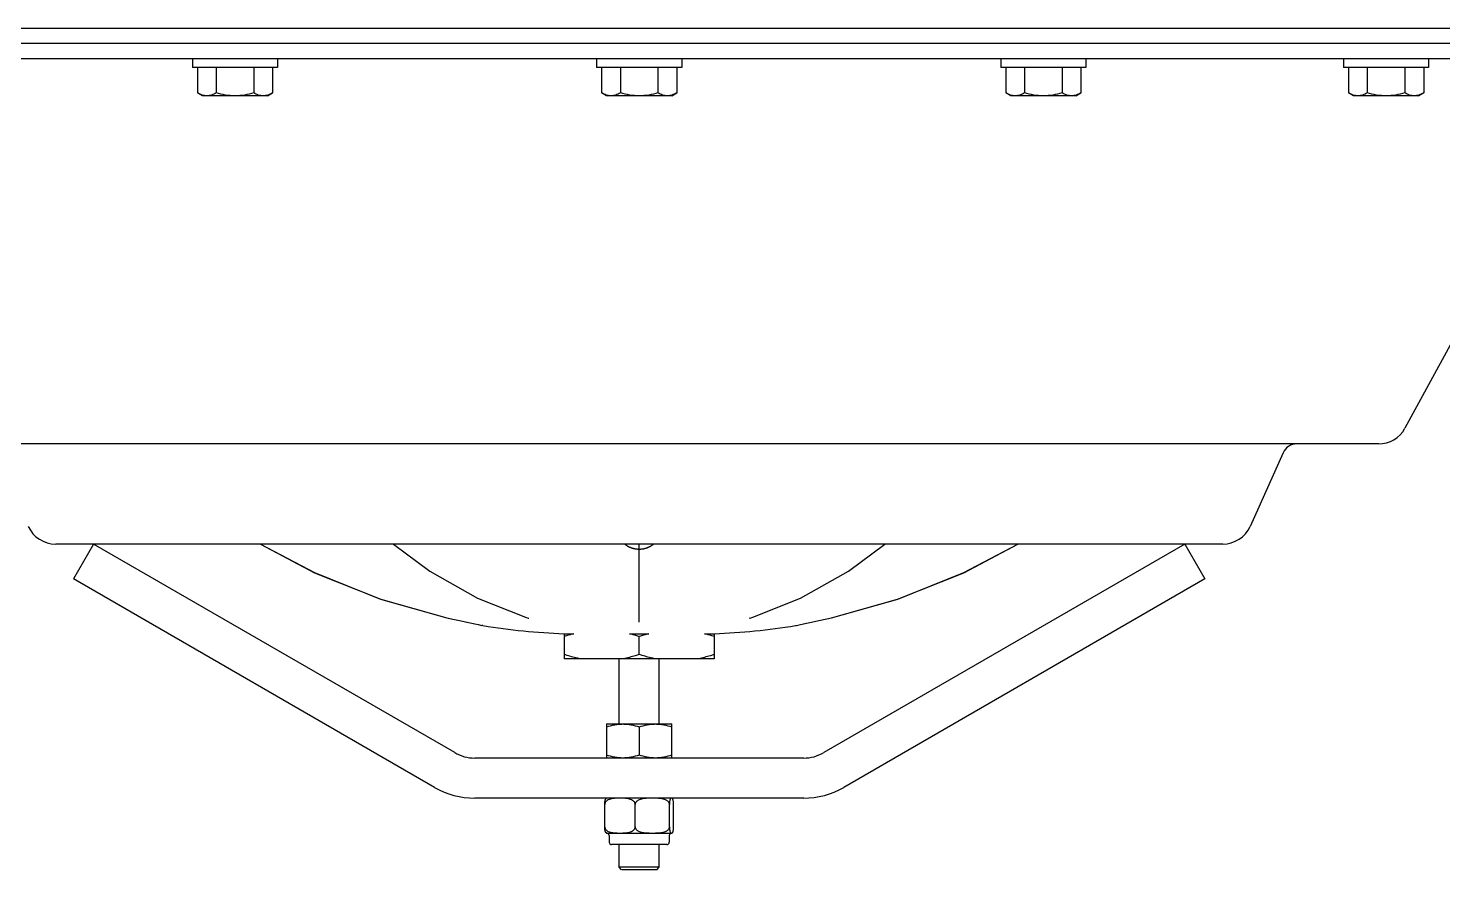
# Model space of a CAD drawing. Header units: millimetres. Extents: x 7589 to 12925, y 625 to 5429.
# Drawn here: x 10928 to 11210.5, y 1612.1 to 1780.2 of the extents above; entities that cross this region are included whole.
import ezdxf

# ---------------------------------------------------------------- set-up
doc = ezdxf.new("R2010")
doc.units = ezdxf.units.MM
doc.header["$LTSCALE"] = 307.34
doc.layers.get('0').update_dxf_attribs({"linetype": 'CONTINUOUS'})
doc.layers.add('02___PRT_ALL_AXES', color=7, linetype='CONTINUOUS')
doc.layers.add('03___PRT_ALL_CURVES', color=7, linetype='CONTINUOUS')

msp = doc.modelspace()

# ---------------------------------------------------------------- linework, layer by layer
at = {"color": 0}
msp.add_line((10830.03798, 1780.15493), (11050.03798, 1780.15493), dxfattribs=at)
msp.add_line((10830.03798, 1780.15493), (11050.03798, 1780.15493), dxfattribs=at)
at = {"color": 0, "linetype": 'Continuous'}
for p, q in [((10961.78622, 1772.35493), (10961.78622, 1767.25549)), ((10965.53891, 1772.35493), (10965.53891, 1767.25549)), ((10973.04446, 1772.35493), (10973.04446, 1767.25549)), ((10976.79733, 1772.35493), (10976.79733, 1767.25549)), ((11042.53242, 1772.35493), (11042.53242, 1767.25549)), ((11046.28511, 1772.35493), (11046.28511, 1767.25549)), ((11053.79067, 1772.35493), (11053.79067, 1767.25549)), ((11057.54353, 1772.35493), (11057.54353, 1767.25549)), ((11123.27863, 1772.35493), (11123.27863, 1767.25549)), ((11127.03132, 1772.35493), (11127.03132, 1767.25549)), ((11134.53687, 1772.35493), (11134.53687, 1767.25549)), ((11138.28973, 1772.35493), (11138.28973, 1767.25549)), ((11191.73195, 1772.35493), (11191.73195, 1767.25549)), ((11195.48465, 1772.35493), (11195.48465, 1767.25549)), ((11202.9902, 1772.35493), (11202.9902, 1767.25549)), ((11206.74306, 1772.35493), (11206.74306, 1767.25549)), ((10962.79177, 1766.67493), (10961.78627, 1767.25545)), ((10975.79177, 1766.67493), (10962.79177, 1766.67493)), ((10975.79177, 1766.67493), (10976.79727, 1767.25545)), ((11043.53798, 1766.67493), (11042.53248, 1767.25545)), ((11056.53798, 1766.67493), (11043.53798, 1766.67493)), ((11056.53798, 1766.67493), (11057.54347, 1767.25545)), ((11124.28418, 1766.67493), (11123.27868, 1767.25545)), ((11137.28418, 1766.67493), (11124.28418, 1766.67493)), ((11137.28418, 1766.67493), (11138.28968, 1767.25545)), ((11192.73751, 1766.67493), (11191.73201, 1767.25545)), ((11205.73751, 1766.67493), (11192.73751, 1766.67493)), ((11205.73751, 1766.67493), (11206.743, 1767.25545)), ((10941.03798, 1677.15493), (10937.03798, 1670.22673)), ((11013.18157, 1635.50281), (10941.03798, 1677.15493)), ((10974.40559, 1677.15493), (10985.20905, 1671.43194)), ((11159.03798, 1677.15493), (11086.89438, 1635.50281)), ((11159.03798, 1677.15493), (11163.03798, 1670.22673)), ((11009.18157, 1628.5746), (10937.03798, 1670.22673)), ((11163.03798, 1670.22673), (11090.89438, 1628.5746)), ((11088.44395, 1662.44722), (11101.6895, 1666.16319)), ((11011.63196, 1662.44714), (11012.53482, 1662.24502)), ((11015.60416, 1661.56996), (11016.96613, 1661.27754)), ((11027.35736, 1662.55993), (11027.35695, 1662.56006)), ((11083.15021, 1661.28621), (11084.4718, 1661.56996)), ((11016.86349, 1661.2994), (11017.90362, 1661.07909)), ((11017.90362, 1661.07909), (11018.63476, 1660.92596)), ((11018.83148, 1660.8895), (11018.63476, 1660.92596)), ((11035.03798, 1659.25493), (11035.03798, 1654.25493)), ((11035.03798, 1659.25493), (11036.96848, 1659.25493)), ((11048.10747, 1659.25493), (11051.96848, 1659.25493)), ((11050.03798, 1655.12095), (11050.03798, 1658.67758)), ((11063.10747, 1659.25493), (11065.03798, 1659.25493)), ((11065.03798, 1659.25493), (11065.03798, 1654.25493)), ((11081.24447, 1660.8895), (11081.44119, 1660.92596)), ((11081.44119, 1660.92596), (11082.25342, 1661.09617)), ((11082.25342, 1661.09617), (11083.21247, 1661.2994)), ((11065.03798, 1654.25493), (11035.03798, 1654.25493)), ((11043.54122, 1641.23101), (11043.53798, 1641.22913)), ((11043.53798, 1641.22913), (11043.53798, 1634.43289)), ((11043.54122, 1641.23101), (11056.53473, 1641.23101)), ((11050.03798, 1640.64858), (11050.03798, 1635.01344)), ((11056.53473, 1641.23101), (11056.53798, 1641.22913)), ((11056.53798, 1634.43289), (11056.53798, 1641.22913)), ((11082.89438, 1634.43101), (11017.18157, 1634.43101)), ((11082.89438, 1626.43101), (11017.18157, 1626.43101)), ((11055.53798, 1617.13101), (11044.53798, 1617.13101)), ((11046.53798, 1612.13101), (11046.03798, 1612.63101)), ((11054.03798, 1612.63101), (11046.03798, 1612.63101)), ((11053.5378, 1612.13101), (11046.53821, 1612.13101)), ((11053.53798, 1612.13101), (11054.03798, 1612.63101))]:
    msp.add_line(p, q, dxfattribs=at)
for points in [[(10974.40504, 1677.15493), (10985.17161, 1671.44933), (10998.38645, 1666.16319), (11011.63201, 1662.44722)], [(11000.97809, 1677.15493), (11008.18863, 1671.75877), (11017.76924, 1666.35488), (11027.35739, 1662.56001)], [(11072.71861, 1662.56003), (11082.28422, 1666.34417), (11091.86175, 1671.74202), (11099.09729, 1677.15493)], [(11088.44397, 1662.44723), (11101.65036, 1666.14997), (11114.86691, 1671.43194), (11125.67036, 1677.15493)], [(11101.6895, 1666.16319), (11114.90434, 1671.44933), (11125.67091, 1677.15493)], [(10985.20905, 1671.43194), (10998.42559, 1666.14997), (11011.63198, 1662.44723)], [(11011.63199, 1662.44714), (11012.49457, 1662.25411), (11014.14964, 1661.8873), (11015.68269, 1661.55297)], [(11027.35695, 1662.56006), (11027.528, 1662.50438), (11027.8656, 1662.38316), (11027.9744, 1662.33832)], [(11072.12675, 1662.35273), (11072.08313, 1662.32997), (11072.20096, 1662.37945), (11072.54436, 1662.50316), (11072.71858, 1662.55992)], [(11084.4718, 1661.56996), (11085.94651, 1661.89174), (11087.54113, 1662.24502), (11088.444, 1662.44714)]]:
    msp.add_lwpolyline(points, dxfattribs=at)
for centre, radius, start, end in [((11040.03798, 1789.65493), 130.5, 260.6478545, 267.8041116), ((11060.03798, 1789.65493), 130.5, 272.1958884, 279.3521455), ((11017.18157, 1642.43101), 8, 240, 270), ((11082.89438, 1642.43101), 8, 270, 300), ((11017.18157, 1642.43101), 16, 240, 270), ((11082.89438, 1642.43101), 16, 270, 300), ((11043.53798, 1618.93101), 0.5, 0, 90), ((11056.53798, 1618.93101), 0.5, 90, 180), ((11044.53798, 1617.63101), 0.5, 180, 270), ((11055.53798, 1617.63101), 0.5, 270, 0)]:
    msp.add_arc(centre, radius, start, end, dxfattribs=at)
for points, knots in [([(10963.66256, 1766.67493), (10963.50342, 1766.67493), (10963.18143, 1766.70293), (10962.53804, 1766.86515), (10962.08078, 1767.08542), (10961.78627, 1767.25545)], [0, 0, 0, 0, 0.240594631, 0.485881976, 1, 1, 1, 1]), ([(10965.53891, 1767.25549), (10965.24441, 1767.08545), (10964.78709, 1766.86529), (10964.14371, 1766.70301), (10963.82171, 1766.67493), (10963.66256, 1766.67493)], [0, 0, 0, 0, 0.514108398, 0.759401562, 1, 1, 1, 1]), ([(10969.29169, 1766.67493), (10968.65731, 1766.67493), (10967.38665, 1766.7868), (10966.14863, 1767.07948), (10965.53891, 1767.25549)], [0, 0, 0, 0, 0.499908745, 1, 1, 1, 1]), ([(10973.04446, 1767.25549), (10972.43475, 1767.07948), (10971.19674, 1766.78667), (10969.92607, 1766.67493), (10969.29169, 1766.67493)], [0, 0, 0, 0, 0.500091423, 1, 1, 1, 1]), ([(10974.92089, 1766.67493), (10974.76174, 1766.67493), (10974.43972, 1766.70293), (10973.79628, 1766.86516), (10973.33899, 1767.08545), (10973.04446, 1767.25549)], [0, 0, 0, 0, 0.240595263, 0.485882957, 1, 1, 1, 1]), ([(10976.79733, 1767.25549), (10976.50281, 1767.08545), (10976.04547, 1766.86529), (10975.40207, 1766.70301), (10975.08005, 1766.67493), (10974.92089, 1766.67493)], [0, 0, 0, 0, 0.51410682, 0.759400505, 1, 1, 1, 1]), ([(11044.40877, 1766.67493), (11044.24963, 1766.67493), (11043.92763, 1766.70293), (11043.28424, 1766.86515), (11042.82698, 1767.08542), (11042.53248, 1767.25545)], [0, 0, 0, 0, 0.240594631, 0.485881976, 1, 1, 1, 1]), ([(11046.28511, 1767.25549), (11045.99062, 1767.08545), (11045.5333, 1766.86529), (11044.88992, 1766.70301), (11044.56791, 1766.67493), (11044.40877, 1766.67493)], [0, 0, 0, 0, 0.514108398, 0.759401562, 1, 1, 1, 1]), ([(11050.03789, 1766.67493), (11049.40351, 1766.67493), (11048.13286, 1766.7868), (11046.89483, 1767.07948), (11046.28511, 1767.25549)], [0, 0, 0, 0, 0.499908745, 1, 1, 1, 1]), ([(11053.79067, 1767.25549), (11053.18095, 1767.07948), (11051.94295, 1766.78667), (11050.67227, 1766.67493), (11050.03789, 1766.67493)], [0, 0, 0, 0, 0.500091423, 1, 1, 1, 1]), ([(11055.6671, 1766.67493), (11055.50795, 1766.67493), (11055.18593, 1766.70293), (11054.54249, 1766.86516), (11054.08519, 1767.08545), (11053.79067, 1767.25549)], [0, 0, 0, 0, 0.240595263, 0.485882957, 1, 1, 1, 1]), ([(11057.54353, 1767.25549), (11057.24902, 1767.08545), (11056.79168, 1766.86529), (11056.14827, 1766.70301), (11055.82625, 1766.67493), (11055.6671, 1766.67493)], [0, 0, 0, 0, 0.51410682, 0.759400505, 1, 1, 1, 1]), ([(11125.15497, 1766.67493), (11124.99583, 1766.67493), (11124.67384, 1766.70293), (11124.03044, 1766.86515), (11123.57318, 1767.08542), (11123.27868, 1767.25545)], [0, 0, 0, 0, 0.240594631, 0.485881976, 1, 1, 1, 1]), ([(11127.03132, 1767.25549), (11126.73682, 1767.08545), (11126.2795, 1766.86529), (11125.63612, 1766.70301), (11125.31412, 1766.67493), (11125.15497, 1766.67493)], [0, 0, 0, 0, 0.514108398, 0.759401562, 1, 1, 1, 1]), ([(11130.7841, 1766.67493), (11130.14972, 1766.67493), (11128.87906, 1766.7868), (11127.64103, 1767.07948), (11127.03132, 1767.25549)], [0, 0, 0, 0, 0.499908745, 1, 1, 1, 1]), ([(11134.53687, 1767.25549), (11133.92716, 1767.07948), (11132.68915, 1766.78667), (11131.41848, 1766.67493), (11130.7841, 1766.67493)], [0, 0, 0, 0, 0.500091423, 1, 1, 1, 1]), ([(11136.4133, 1766.67493), (11136.25415, 1766.67493), (11135.93213, 1766.70293), (11135.28869, 1766.86516), (11134.8314, 1767.08545), (11134.53687, 1767.25549)], [0, 0, 0, 0, 0.240595263, 0.485882957, 1, 1, 1, 1]), ([(11138.28973, 1767.25549), (11137.99522, 1767.08545), (11137.53788, 1766.86529), (11136.89447, 1766.70301), (11136.57246, 1766.67493), (11136.4133, 1766.67493)], [0, 0, 0, 0, 0.51410682, 0.759400505, 1, 1, 1, 1]), ([(11193.6083, 1766.67493), (11193.44916, 1766.67493), (11193.12717, 1766.70293), (11192.48377, 1766.86515), (11192.02651, 1767.08542), (11191.73201, 1767.25545)], [0, 0, 0, 0, 0.240594631, 0.485881976, 1, 1, 1, 1]), ([(11195.48465, 1767.25549), (11195.19015, 1767.08545), (11194.73283, 1766.86529), (11194.08945, 1766.70301), (11193.76744, 1766.67493), (11193.6083, 1766.67493)], [0, 0, 0, 0, 0.514108398, 0.759401562, 1, 1, 1, 1]), ([(11199.23742, 1766.67493), (11198.60304, 1766.67493), (11197.33239, 1766.7868), (11196.09436, 1767.07948), (11195.48465, 1767.25549)], [0, 0, 0, 0, 0.499908745, 1, 1, 1, 1]), ([(11202.9902, 1767.25549), (11202.38048, 1767.07948), (11201.14248, 1766.78667), (11199.8718, 1766.67493), (11199.23742, 1766.67493)], [0, 0, 0, 0, 0.500091423, 1, 1, 1, 1]), ([(11204.86663, 1766.67493), (11204.70748, 1766.67493), (11204.38546, 1766.70293), (11203.74202, 1766.86516), (11203.28472, 1767.08545), (11202.9902, 1767.25549)], [0, 0, 0, 0, 0.240595263, 0.485882957, 1, 1, 1, 1]), ([(11206.74306, 1767.25549), (11206.44855, 1767.08545), (11205.99121, 1766.86529), (11205.3478, 1766.70301), (11205.02578, 1766.67493), (11204.86663, 1766.67493)], [0, 0, 0, 0, 0.51410682, 0.759400505, 1, 1, 1, 1]), ([(11036.96848, 1659.25493), (11036.48151, 1659.127), (11035.8362, 1658.93906), (11035.19758, 1658.73078), (11035.03798, 1658.67758)], [0, 0, 0, 0, 0.74955242, 1, 1, 1, 1]), ([(11050.03798, 1658.67758), (11049.87838, 1658.73078), (11049.23975, 1658.93906), (11048.59444, 1659.127), (11048.10747, 1659.25493)], [0, 0, 0, 0, 0.250447569, 1, 1, 1, 1]), ([(11051.96848, 1659.25493), (11051.48151, 1659.127), (11050.83621, 1658.93901), (11050.19758, 1658.73078), (11050.03798, 1658.67758)], [0, 0, 0, 0, 0.749553147, 1, 1, 1, 1]), ([(11065.03798, 1658.67758), (11064.87838, 1658.73078), (11064.23975, 1658.93906), (11063.59444, 1659.127), (11063.10747, 1659.25493)], [0, 0, 0, 0, 0.250447534, 1, 1, 1, 1]), ([(11038.18294, 1654.25493), (11037.9176, 1654.31116), (11036.85732, 1654.55438), (11035.81254, 1654.86277), (11035.03798, 1655.12095)], [0, 0, 0, 0, 0.249361521, 1, 1, 1, 1]), ([(11050.03798, 1655.12095), (11049.77925, 1655.03471), (11048.74353, 1654.70278), (11047.69024, 1654.42387), (11046.89301, 1654.25493)], [0, 0, 0, 0, 0.250741125, 1, 1, 1, 1]), ([(11053.18294, 1654.25493), (11052.9176, 1654.31116), (11051.85732, 1654.55441), (11050.81254, 1654.86277), (11050.03798, 1655.12095)], [0, 0, 0, 0, 0.249361663, 1, 1, 1, 1]), ([(11065.03798, 1655.12095), (11064.77925, 1655.03471), (11063.74353, 1654.70279), (11062.69024, 1654.42387), (11061.89301, 1654.25493)], [0, 0, 0, 0, 0.250741097, 1, 1, 1, 1]), ([(11043.53798, 1640.64858), (11044.06366, 1640.8238), (11044.86743, 1641.04354), (11045.96204, 1641.20169), (11046.78796, 1641.24285), (11047.61387, 1641.20142), (11048.70847, 1641.04331), (11049.5123, 1640.8238), (11050.03798, 1640.64858)], [0, 0, 0, 0, 0.250796772, 0.375537258, 0.500001012, 0.624465396, 0.749205867, 1, 1, 1, 1]), ([(11050.03798, 1640.64858), (11050.56365, 1640.8238), (11051.36747, 1641.04336), (11052.46207, 1641.20148), (11053.28799, 1641.24285), (11054.11391, 1641.20163), (11055.20852, 1641.0435), (11056.0123, 1640.8238), (11056.53798, 1640.64858)], [0, 0, 0, 0, 0.250794808, 0.375535378, 0.499999673, 0.624463562, 0.749203982, 1, 1, 1, 1]), ([(11050.03798, 1635.01344), (11049.51228, 1634.83821), (11048.70861, 1634.61801), (11047.61391, 1634.46005), (11046.78798, 1634.41933), (11045.96204, 1634.46005), (11044.86734, 1634.61801), (11044.06367, 1634.83821), (11043.53798, 1635.01344)], [0, 0, 0, 0, 0.250798431, 0.375536975, 0.500000198, 0.62446327, 0.749201676, 1, 1, 1, 1]), ([(11056.53798, 1635.01344), (11056.01228, 1634.83821), (11055.20861, 1634.61801), (11054.11391, 1634.46005), (11053.28797, 1634.41933), (11052.46204, 1634.46006), (11051.36734, 1634.61801), (11050.56367, 1634.83821), (11050.03798, 1635.01344)], [0, 0, 0, 0, 0.250798567, 0.375537072, 0.500000182, 0.624463315, 0.749201744, 1, 1, 1, 1])]:
    msp.add_open_spline(points, degree=3, knots=knots, dxfattribs=at)
at = {"layer": '02___PRT_ALL_AXES', "color": 0, "linetype": 'Continuous'}
for p, q in [((10830.03798, 1780.15493), (11270.03798, 1780.15493)), ((10830.03338, 1777.15493), (11270.04258, 1777.15493)), ((10830.03338, 1774.15493), (11270.04258, 1774.15493)), ((10960.79177, 1774.15493), (10960.79177, 1772.35493)), ((10977.79177, 1772.35493), (10960.79177, 1772.35493)), ((10977.79177, 1774.15493), (10977.79177, 1772.35493)), ((11041.53798, 1774.15493), (11041.53798, 1772.35493)), ((11058.53798, 1772.35493), (11041.53798, 1772.35493)), ((11058.53798, 1774.15493), (11058.53798, 1772.35493)), ((11122.28418, 1774.15493), (11122.28418, 1772.35493)), ((11139.28418, 1772.35493), (11122.28418, 1772.35493)), ((11139.28418, 1774.15493), (11139.28418, 1772.35493)), ((11190.73751, 1774.15493), (11190.73751, 1772.35493)), ((11207.73751, 1772.35493), (11190.73751, 1772.35493)), ((11207.73751, 1774.15493), (11207.73751, 1772.35493)), ((11239.12281, 1766.67493), (11203.00226, 1700.28738)), ((11197.73186, 1697.15493), (10902.34409, 1697.15493)), ((11178.66268, 1695.38374), (11172.0685, 1680.6973)), ((11166.59492, 1677.15493), (10933.48104, 1677.15493)), ((11046.03798, 1641.23101), (11046.03798, 1654.25493)), ((11054.03798, 1641.23101), (11054.03798, 1654.25493)), ((11043.17154, 1620.68101), (11043.17154, 1625.18101)), ((11049.22946, 1620.68101), (11049.22946, 1625.18101)), ((11056.09589, 1620.68101), (11056.09589, 1625.18101)), ((11056.90441, 1620.68101), (11056.90441, 1625.18101)), ((11043.53798, 1619.43101), (11056.53798, 1619.43101)), ((11044.03798, 1618.93101), (11044.03798, 1617.63101)), ((11046.03798, 1612.63101), (11046.03798, 1617.13101)), ((11054.03798, 1612.63101), (11054.03798, 1617.13101)), ((11056.03798, 1618.93101), (11056.03798, 1617.63101))]:
    msp.add_line(p, q, dxfattribs=at)
for centre, radius, start, end in [((11197.73186, 1703.15493), 6, 270, 331.45), ((11181.39947, 1694.15493), 3, 90, 155.82), ((10933.48104, 1683.15493), 6, 204.18, 270), ((11166.59492, 1683.15493), 6, 270, 335.82), ((11043.78242, 1625.18101), 1.25, 90, 103.0612958), ((11043.78242, 1620.68101), 1.25, 256.9387042, 270), ((11056.29353, 1620.68101), 1.25, 270, 281.1685796)]:
    msp.add_arc(centre, radius, start, end, dxfattribs=at)
for points, knots in [([(11049.22946, 1625.18101), (11049.22946, 1625.26855), (11049.19943, 1625.44113), (11049.08077, 1625.66573), (11048.91885, 1625.84531), (11048.67534, 1626.0292), (11048.33694, 1626.18516), (11047.91408, 1626.2952), (11047.48671, 1626.35711), (11047.05815, 1626.38939), (11046.62928, 1626.40412), (11046.20036, 1626.40827), (11045.77145, 1626.40412), (11045.34258, 1626.38938), (11044.91402, 1626.35708), (11044.48666, 1626.29515), (11044.06382, 1626.18507), (11043.72545, 1626.02909), (11043.482, 1625.84516), (11043.32013, 1625.6656), (11043.20154, 1625.44104), (11043.17154, 1625.26851), (11043.17154, 1625.18101)], [0, 0, 0, 0, 0.036710444, 0.071839235, 0.105212739, 0.137312624, 0.19925129, 0.259908867, 0.320088387, 0.380103143, 0.44006728, 0.500018749, 0.559970215, 0.61993433, 0.679948738, 0.740128008, 0.800784342, 0.862719864, 0.894815576, 0.928184537, 0.963303825, 1, 1, 1, 1]), ([(11043.17154, 1625.18101), (11043.17154, 1625.31882), (11043.17969, 1625.55704), (11043.2128, 1625.86075), (11043.25555, 1626.07043), (11043.30838, 1626.22859), (11043.37251, 1626.33485), (11043.44952, 1626.38366), (11043.48357, 1626.39488), (11043.49993, 1626.39867)], [0, 0, 0, 0, 0.312511756, 0.539785284, 0.692576924, 0.79586549, 0.919363518, 0.961908106, 1, 1, 1, 1]), ([(11056.09589, 1625.18101), (11056.09589, 1625.26887), (11056.06071, 1625.44445), (11055.92486, 1625.66873), (11055.7415, 1625.84712), (11055.46425, 1626.03119), (11055.0811, 1626.18595), (11054.60379, 1626.29538), (11054.12022, 1626.35714), (11053.63482, 1626.38938), (11053.14887, 1626.40412), (11052.66281, 1626.40826), (11052.17675, 1626.40412), (11051.6908, 1626.38941), (11051.2054, 1626.35715), (11050.72181, 1626.29543), (11050.2445, 1626.18603), (11049.86132, 1626.03129), (11049.58401, 1625.84725), (11049.40058, 1625.66885), (11049.26466, 1625.44454), (11049.22946, 1625.26889), (11049.22946, 1625.18101)], [0, 0, 0, 0, 0.033364563, 0.066116649, 0.098185813, 0.12976152, 0.191996057, 0.253772662, 0.315378798, 0.376927128, 0.438457642, 0.499983722, 0.561509834, 0.62304042, 0.684588538, 0.746195087, 0.807972004, 0.870208346, 0.901787571, 0.933863712, 0.966624754, 1, 1, 1, 1]), ([(11056.57602, 1626.39867), (11056.5542, 1626.40373), (11056.50943, 1626.40867), (11056.44139, 1626.40459), (11056.3704, 1626.38461), (11056.29648, 1626.33046), (11056.22656, 1626.21765), (11056.16214, 1626.01195), (11056.10856, 1625.65727), (11056.09589, 1625.36333), (11056.09589, 1625.18101)], [0, 0, 0, 0, 0.045534419, 0.090840744, 0.138035077, 0.19343471, 0.2726556, 0.403089618, 0.629364128, 1, 1, 1, 1]), ([(11056.90441, 1625.18101), (11056.90441, 1625.31882), (11056.89626, 1625.55704), (11056.86315, 1625.86075), (11056.8204, 1626.07043), (11056.76757, 1626.22859), (11056.70344, 1626.33485), (11056.62643, 1626.38366), (11056.59238, 1626.39488), (11056.57602, 1626.39867)], [0, 0, 0, 0, 0.312511756, 0.539785284, 0.692576924, 0.79586549, 0.919363518, 0.961908106, 1, 1, 1, 1]), ([(11043.49993, 1619.46334), (11043.48357, 1619.46713), (11043.44953, 1619.47836), (11043.37255, 1619.52713), (11043.30843, 1619.63334), (11043.25559, 1619.79144), (11043.21282, 1620.00113), (11043.17969, 1620.30489), (11043.17154, 1620.54317), (11043.17154, 1620.68101)], [0, 0, 0, 0, 0.038083153, 0.08061588, 0.204062104, 0.307302283, 0.46007348, 0.687427215, 1, 1, 1, 1]), ([(11043.17154, 1620.68101), (11043.17154, 1620.5935), (11043.20155, 1620.42096), (11043.32015, 1620.19639), (11043.48202, 1620.01683), (11043.72546, 1619.83292), (11044.06381, 1619.67696), (11044.4866, 1619.56688), (11044.91393, 1619.50494), (11045.34245, 1619.47265), (11045.77128, 1619.4579), (11046.20016, 1619.45375), (11046.62903, 1619.45789), (11047.05787, 1619.47261), (11047.48639, 1619.50488), (11047.91374, 1619.56675), (11048.3366, 1619.67674), (11048.67507, 1619.83265), (11048.91868, 1620.01655), (11049.0807, 1620.19618), (11049.19942, 1620.42085), (11049.22946, 1620.59347), (11049.22946, 1620.68101)], [0, 0, 0, 0, 0.036698502, 0.071821048, 0.105188765, 0.137282633, 0.199213005, 0.259864108, 0.320038013, 0.380047363, 0.440006216, 0.499952454, 0.559898732, 0.61985771, 0.679867056, 0.740041637, 0.800696352, 0.862641938, 0.89475339, 0.92814565, 0.96328869, 1, 1, 1, 1]), ([(11049.22946, 1620.68101), (11049.22946, 1620.59313), (11049.26465, 1620.41752), (11049.40054, 1620.19323), (11049.58393, 1620.01483), (11049.86121, 1619.83078), (11050.24438, 1619.67603), (11050.7217, 1619.56661), (11051.20528, 1619.50487), (11051.69069, 1619.47262), (11052.17665, 1619.4579), (11052.66271, 1619.45376), (11053.14878, 1619.4579), (11053.63474, 1619.47262), (11054.12014, 1619.50488), (11054.60373, 1619.56662), (11055.08105, 1619.67605), (11055.46421, 1619.83081), (11055.74148, 1620.01488), (11055.92485, 1620.19328), (11056.06071, 1620.41755), (11056.09589, 1620.59315), (11056.09589, 1620.68101)], [0, 0, 0, 0, 0.033370772, 0.066126801, 0.098199047, 0.129776366, 0.192012701, 0.253790261, 0.315397602, 0.376946621, 0.438477981, 0.500004805, 0.56153163, 0.623063028, 0.684612192, 0.746219456, 0.807997323, 0.870233828, 0.901810495, 0.933880945, 0.966634242, 1, 1, 1, 1]), ([(11056.09589, 1620.68101), (11056.09589, 1620.49871), (11056.10856, 1620.2048), (11056.16213, 1619.85015), (11056.22653, 1619.64444), (11056.29645, 1619.53159), (11056.37037, 1619.47741), (11056.44137, 1619.45743), (11056.50942, 1619.45335), (11056.5542, 1619.45829), (11056.57602, 1619.46334)], [0, 0, 0, 0, 0.370594724, 0.596829263, 0.727295709, 0.806540547, 0.861952657, 0.909151121, 0.954461893, 1, 1, 1, 1]), ([(11056.57602, 1619.46334), (11056.59238, 1619.46713), (11056.62642, 1619.47836), (11056.70341, 1619.52713), (11056.76752, 1619.63334), (11056.82037, 1619.79144), (11056.86313, 1620.00113), (11056.89626, 1620.30489), (11056.90441, 1620.54317), (11056.90441, 1620.68101)], [0, 0, 0, 0, 0.038083153, 0.08061588, 0.204062104, 0.307302283, 0.46007348, 0.687427215, 1, 1, 1, 1])]:
    msp.add_open_spline(points, degree=3, knots=knots, dxfattribs=at)
at = {"layer": '03___PRT_ALL_CURVES', "color": 0, "linetype": 'Continuous'}
msp.add_line((11050.03798, 1661.57195), (11050.03798, 1677.15422), dxfattribs=at)
msp.add_open_spline([(11047.18141, 1677.15441), (11047.23126, 1677.11914), (11047.30604, 1677.06623), (11047.40575, 1676.99569), (11047.48054, 1676.94278), (11047.55532, 1676.88987), (11047.61764, 1676.84578), (11047.66749, 1676.81051), (11047.69865, 1676.78846), (11047.72358, 1676.77083), (11047.74227, 1676.75759), (11047.75788, 1676.7466), (11047.76873, 1676.73883), (11047.77505, 1676.73451), (11047.77944, 1676.73092), (11047.78517, 1676.72869), (11047.79234, 1676.72525), (11047.80511, 1676.71944), (11047.82323, 1676.71103), (11047.84502, 1676.70099), (11047.87407, 1676.68758), (11047.91038, 1676.67082), (11047.96847, 1676.64401), (11048.04109, 1676.61049), (11048.12823, 1676.57027), (11048.21537, 1676.53005), (11048.28799, 1676.49654), (11048.34608, 1676.46973), (11048.38239, 1676.45297), (11048.41144, 1676.43956), (11048.43322, 1676.4295), (11048.45139, 1676.42116), (11048.46406, 1676.41522), (11048.47138, 1676.41198), (11048.47665, 1676.40912), (11048.48275, 1676.40791), (11048.4906, 1676.40573), (11048.50447, 1676.40217), (11048.52421, 1676.39694), (11048.54792, 1676.39073), (11048.57953, 1676.38243), (11048.61905, 1676.37206), (11048.68228, 1676.35547), (11048.76131, 1676.33473), (11048.85615, 1676.30984), (11048.95099, 1676.28495), (11049.03003, 1676.26421), (11049.09325, 1676.24762), (11049.13277, 1676.23725), (11049.16438, 1676.22896), (11049.18809, 1676.22272), (11049.20786, 1676.21758), (11049.22167, 1676.21387), (11049.22961, 1676.21192), (11049.23544, 1676.20999), (11049.24171, 1676.20983), (11049.24991, 1676.20899), (11049.26434, 1676.20782), (11049.28491, 1676.20599), (11049.30961, 1676.20386), (11049.34255, 1676.20099), (11049.38371, 1676.19742), (11049.44958, 1676.1917), (11049.53191, 1676.18456), (11049.63071, 1676.17598), (11049.72951, 1676.1674), (11049.81184, 1676.16025), (11049.8777, 1676.15454), (11049.91887, 1676.15096), (11049.9518, 1676.14811), (11049.9765, 1676.14595), (11049.99709, 1676.1442), (11050.01149, 1676.14288), (11050.01973, 1676.14228), (11050.0259, 1676.14137), (11050.03208, 1676.14225), (11050.04032, 1676.1428), (11050.05474, 1676.14406), (11050.07533, 1676.1457), (11050.10005, 1676.14773), (11050.133, 1676.15041), (11050.17419, 1676.15378), (11050.24009, 1676.15916), (11050.32248, 1676.16589), (11050.42133, 1676.17396), (11050.52019, 1676.18204), (11050.60257, 1676.18876), (11050.66848, 1676.19415), (11050.70967, 1676.19751), (11050.74262, 1676.20021), (11050.76734, 1676.20221), (11050.78793, 1676.20393), (11050.80236, 1676.20504), (11050.81057, 1676.20583), (11050.81684, 1676.20596), (11050.82269, 1676.20786), (11050.83063, 1676.20977), (11050.84447, 1676.21341), (11050.86428, 1676.21845), (11050.88803, 1676.22456), (11050.9197, 1676.23269), (11050.95929, 1676.24287), (11051.02264, 1676.25914), (11051.10182, 1676.27947), (11051.19683, 1676.30388), (11051.29185, 1676.32828), (11051.37103, 1676.34862), (11051.43438, 1676.36489), (11051.47397, 1676.37506), (11051.50564, 1676.3832), (11051.5294, 1676.38929), (11051.54917, 1676.39441), (11051.56306, 1676.3979), (11051.57093, 1676.40005), (11051.57704, 1676.40122), (11051.58233, 1676.40406), (11051.58967, 1676.40726), (11051.60239, 1676.41313), (11051.62062, 1676.42138), (11051.64247, 1676.43133), (11051.67161, 1676.44459), (11051.70804, 1676.46116), (11051.76633, 1676.48768), (11051.83918, 1676.52082), (11051.92661, 1676.5606), (11052.01403, 1676.60037), (11052.08689, 1676.63351), (11052.14517, 1676.66003), (11052.1816, 1676.6766), (11052.21074, 1676.68986), (11052.23261, 1676.6998), (11052.25079, 1676.70812), (11052.26359, 1676.71385), (11052.2708, 1676.71727), (11052.2765, 1676.71943), (11052.2811, 1676.72316), (11052.28761, 1676.72758), (11052.29883, 1676.73557), (11052.31496, 1676.74685), (11052.33427, 1676.76045), (11052.36003, 1676.77856), (11052.39223, 1676.8012), (11052.44375, 1676.83743), (11052.50815, 1676.88271), (11052.58543, 1676.93705), (11052.66271, 1676.99139), (11052.76575, 1677.06384), (11052.84303, 1677.11818), (11052.89455, 1677.15441)], degree=3, knots=[0, 0, 0, 0, 0.03125, 0.046875, 0.0625, 0.078125, 0.09375, 0.1015625, 0.109375, 0.11328125, 0.1171875, 0.12109375, 0.123046875, 0.124023438, 0.125, 0.125976562, 0.126953125, 0.12890625, 0.1328125, 0.13671875, 0.140625, 0.1484375, 0.15625, 0.171875, 0.1875, 0.203125, 0.21875, 0.2265625, 0.234375, 0.23828125, 0.2421875, 0.24609375, 0.248046875, 0.249023438, 0.25, 0.250976562, 0.251953125, 0.25390625, 0.2578125, 0.26171875, 0.265625, 0.2734375, 0.28125, 0.296875, 0.3125, 0.328125, 0.34375, 0.3515625, 0.359375, 0.36328125, 0.3671875, 0.37109375, 0.373046875, 0.374023438, 0.375, 0.375976562, 0.376953125, 0.37890625, 0.3828125, 0.38671875, 0.390625, 0.3984375, 0.40625, 0.421875, 0.4375, 0.453125, 0.46875, 0.4765625, 0.484375, 0.48828125, 0.4921875, 0.49609375, 0.498046875, 0.499023438, 0.5, 0.500976562, 0.501953125, 0.50390625, 0.5078125, 0.51171875, 0.515625, 0.5234375, 0.53125, 0.546875, 0.5625, 0.578125, 0.59375, 0.6015625, 0.609375, 0.61328125, 0.6171875, 0.62109375, 0.623046875, 0.624023438, 0.625, 0.625976562, 0.626953125, 0.62890625, 0.6328125, 0.63671875, 0.640625, 0.6484375, 0.65625, 0.671875, 0.6875, 0.703125, 0.71875, 0.7265625, 0.734375, 0.73828125, 0.7421875, 0.74609375, 0.748046875, 0.749023438, 0.75, 0.750976562, 0.751953125, 0.75390625, 0.7578125, 0.76171875, 0.765625, 0.7734375, 0.78125, 0.796875, 0.8125, 0.828125, 0.84375, 0.8515625, 0.859375, 0.86328125, 0.8671875, 0.87109375, 0.873046875, 0.874023438, 0.875, 0.875976562, 0.876953125, 0.87890625, 0.8828125, 0.88671875, 0.890625, 0.8984375, 0.90625, 0.921875, 0.9375, 0.953125, 0.96875, 1, 1, 1, 1], dxfattribs=at)

doc.saveas('drawing.dxf')
